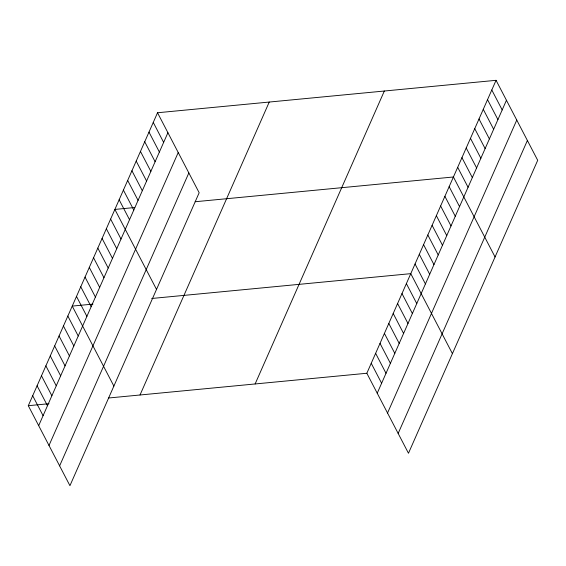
<?xml version="1.0" encoding="UTF-8"?>
<svg xmlns="http://www.w3.org/2000/svg" width="566" height="566" viewBox="0 0 566 566"><rect width="100%" height="100%" fill="white"/><g stroke="black" fill="none" stroke-linecap="round" stroke-linejoin="round"><path stroke-width="0.85" d="M157.525 112.754L199.161 192.744L69.936 485.685L28.3 405.695L157.525 112.754L496.064 80.315L537.7 160.305L408.475 453.246L366.839 373.256L496.064 80.315M38.686 425.646L167.911 132.713M49.001 445.456L178.219 152.523M59.628 465.868L188.846 172.934M140.021 394.99L269.239 102.05M255.125 383.96L384.342 91.02M377.225 393.207L506.45 100.267M387.54 413.017L516.758 120.084M398.167 433.429L527.385 140.495M134.736 207.524L114.877 209.427L156.52 289.417M195.15 201.737L453.416 176.988L495.059 256.971M92.923 304.112L72.236 306.093L113.872 386.083M151.681 298.487L410.775 273.654L452.411 353.644M28.3 405.695L48.987 403.714M108.573 398.004L366.839 373.256M491.797 89.987L502.183 109.938M487.531 99.651L497.917 119.603M483.265 109.316L493.658 129.274M479.006 118.987L489.392 138.939M474.74 128.652L485.126 148.603M470.473 138.316L480.859 158.275M466.214 147.988L476.6 167.939M461.948 157.652L472.334 177.604M457.682 167.324L468.068 187.275M449.156 186.653L459.542 206.604M444.89 196.324L455.276 216.276M440.624 205.989L451.01 225.94M436.358 215.653L446.751 235.605M432.099 225.325L442.485 245.276M427.832 234.989L438.218 254.941M423.566 244.654L433.952 264.612M419.307 254.325L429.693 274.277M415.041 263.989L425.427 283.941M406.381 283.616L416.767 303.567M401.987 293.577L412.373 313.529M397.594 303.539L407.98 323.49M393.2 313.493L403.586 333.452M388.807 323.455L399.193 343.406M384.413 333.416L394.799 353.368M380.019 343.378L390.406 363.33M375.626 353.333L386.012 373.291M371.232 363.294L381.618 383.246M153.259 122.426L163.645 142.377M148.992 132.09L159.379 152.042M144.726 141.755L155.112 161.713M140.467 151.426L150.853 171.378M136.201 161.091L146.587 181.042M131.935 170.762L142.321 190.714M127.668 180.427L138.062 200.378M123.409 190.091L133.795 210.043M119.143 199.763L129.529 219.714M110.618 219.092L121.004 239.043M106.351 228.763L116.737 248.715M102.085 238.428L112.471 258.379M97.819 248.092L108.205 268.043M93.56 257.763L103.946 277.715M89.294 267.428L99.68 287.379M85.027 277.092L95.413 297.051M80.761 286.764L91.147 306.715M76.502 296.428L86.888 316.38M67.842 316.054L78.228 336.006M63.449 326.016L73.835 345.968M59.055 335.978L69.441 355.929M54.661 345.932L65.048 365.891M50.268 355.894L60.654 375.845M45.874 365.855L56.26 385.807M41.481 375.817L51.867 395.768M37.087 385.779L47.473 405.73M32.694 395.733L43.08 415.685"/></g></svg>
